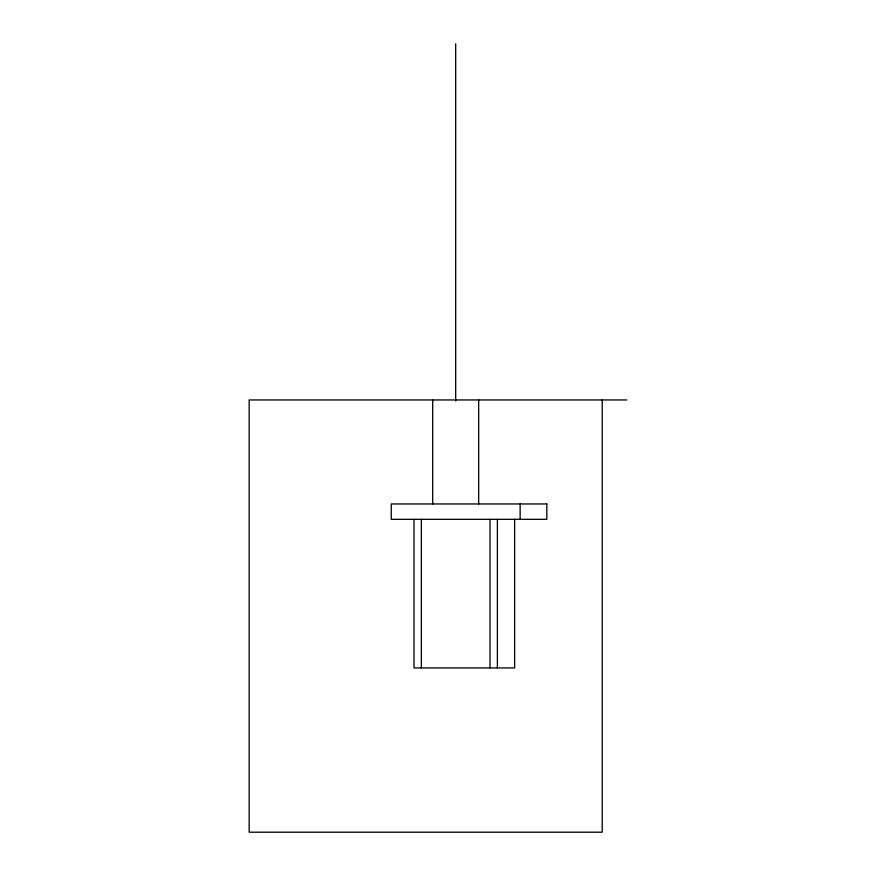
<?xml version="1.0" encoding="UTF-8"?>
<svg xmlns="http://www.w3.org/2000/svg" width="876" height="876" viewBox="0 0 876 876"><rect width="100%" height="100%" fill="white"/><g stroke="black" fill="none" stroke-linecap="round" stroke-linejoin="round"><path stroke-width="1.31" d="M626.833 399.949L249.167 399.949L249.167 832.2L602.228 832.2L602.228 399.949M520.136 503.963L520.136 519.326M514.628 519.326L514.628 667.928L414.009 667.928L414.009 519.326M497.371 519.326L497.371 667.928M490.012 519.326L490.012 667.928M478.668 399.949L478.668 503.963M455.684 43.8L455.684 400.934M432.7 399.949L432.7 503.963M421.367 519.326L421.367 667.928M546.832 503.963L391.243 503.963L391.243 519.326L546.832 519.326L546.832 503.963"/></g></svg>
